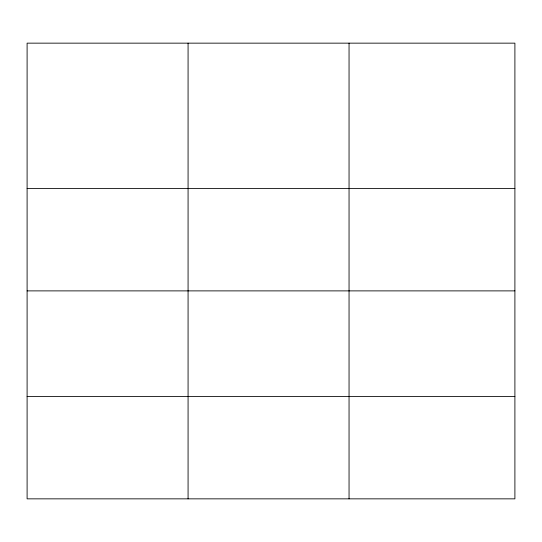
<?xml version="1.0" encoding="UTF-8"?>
<svg xmlns="http://www.w3.org/2000/svg" width="542" height="542" viewBox="0 0 542 542"><rect width="100%" height="100%" fill="white"/><g stroke="black" fill="none" stroke-linecap="round" stroke-linejoin="round"><path stroke-width="0.81" d="M514.9 290.885L514.9 43.15L27.1 43.15L27.1 498.85L514.9 498.85L514.9 290.885L27.1 290.885M27.1 188.453L514.9 188.453M27.1 396.419L514.9 396.419M349.048 43.15L349.048 498.85M188.074 43.15L188.074 498.85"/></g></svg>
